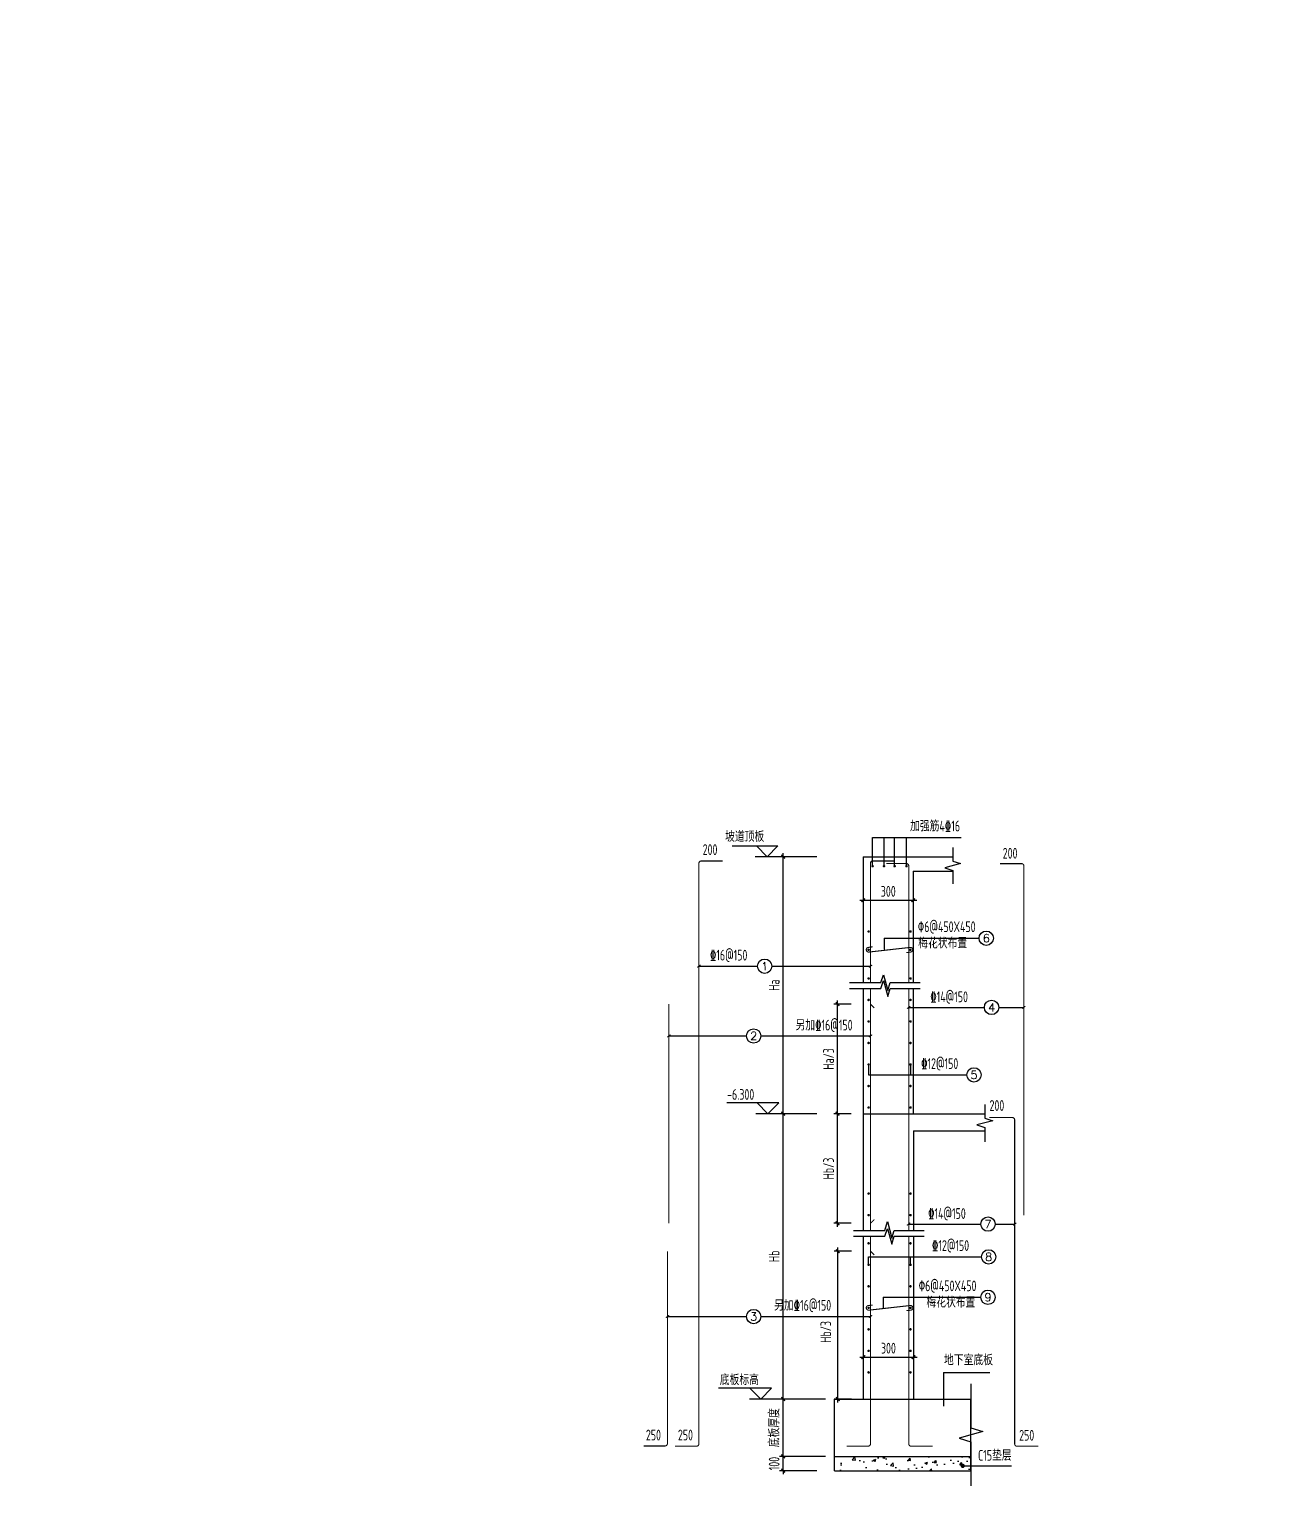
# Model space of a CAD drawing. Extents: x -351812 to 1760238, y -3195696 to 63241.
# Drawn here: x 312764 to 347414, y -1655957 to -1615040 of the extents above; entities that cross this region are included whole.
import ezdxf
from ezdxf.enums import TextEntityAlignment as Align

# ---------------------------------------------------------------- set-up
doc = ezdxf.new("R2010")
doc.units = 0
doc.header["$LTSCALE"] = 1000
doc.header["$MEASUREMENT"] = 0
for name, color, linetype in [('AXIS', 3, 'Continuous'), ('AXIS_TEXT', 7, 'Continuous'), ('DIM', 3, 'Continuous'), ('DWALL', 51, 'Continuous'), ('REIN', 1, 'Continuous'), ('TEXT', 7, 'Continuous'), ('THIN', 7, 'Continuous'), ('WALL', 2, 'Continuous')]:
    doc.layers.add(name, color=color, linetype=linetype)
doc.styles.add('COMPLEX', font='COMPLEX')
doc.styles.add('TSSD_Dimension', font='tssdeng.shx', dxfattribs={"width": 0.7, "bigfont": 'hztxt.shx'})
doc.styles.add('TSSD_Rein', font='tssdeng.shx', dxfattribs={"width": 0.7, "bigfont": 'hztxt.shx'})
doc.dimstyles.new('TSAN_50_100', dxfattribs={"dimtxt": 350, "dimasz": 100, "dimexe": 100, "dimexo": 250, "dimgap": 100, "dimtad": 2, "dimlfac": 0.5, "dimzin": 0, "dimdsep": 46, "dimtxsty": 'TSSD_Dimension', "dimblk": 'CLOSEDBLANK', "dimblk1": 'CLOSEDBLANK', "dimblk2": 'CLOSEDBLANK', "dimcen": 0, "dimdle": 100, "dimclrt": 7, "dimadec": 0, "dimazin": 0, "dimtfac": 1, "dimtdec": 0, "dimtix": 1, "dimtmove": 2, "dimatfit": 3, "dimldrblk": 'CLOSEDBLANK', "dimfxl": 1, "dimtolj": 1, "dimtzin": 0, "dimarcsym": 0})
doc.dimstyles.new('TSSD_100_100', dxfattribs={"dimtxt": 300, "dimasz": 100, "dimexe": 100, "dimexo": 250, "dimgap": 100, "dimtad": 1, "dimdec": 0, "dimzin": 0, "dimdsep": 46, "dimtxsty": 'TSSD_Dimension', "dimblk": 'ARCHTICK', "dimblk1": 'ARCHTICK', "dimblk2": 'ARCHTICK', "dimcen": 0, "dimdle": 100, "dimclrt": 7, "dimadec": 0, "dimazin": 0, "dimtfac": 1, "dimtdec": 0, "dimtix": 1, "dimtmove": 2, "dimatfit": 3, "dimfxl": 1, "dimtolj": 1, "dimtzin": 0, "dimarcsym": 0})
doc.dimstyles.new('TSSD_25_100', dxfattribs={"dimtxt": 300, "dimasz": 100, "dimexe": 100, "dimexo": 250, "dimgap": 100, "dimtad": 1, "dimdec": 0, "dimlfac": 0.25, "dimzin": 0, "dimdsep": 46, "dimtxsty": 'TSSD_Dimension', "dimblk": 'ARCHTICK', "dimblk1": 'ARCHTICK', "dimblk2": 'ARCHTICK', "dimcen": 0, "dimdle": 100, "dimclrt": 7, "dimadec": 0, "dimazin": 0, "dimtfac": 1, "dimtdec": 0, "dimtix": 1, "dimtmove": 2, "dimatfit": 3, "dimfxl": 1, "dimtolj": 1, "dimtzin": 0, "dimarcsym": 0})

# ---------------------------------------------------------------- blocks, each defined once
blk = doc.blocks.new('_ClosedBlank')
at = {"color": 0}
blk.add_lwpolyline([(0, 0, 0, 0.658, 0), (-2.5, 0, 0.658, 0.658, 0)], format="xyseb", dxfattribs=at)
blk = doc.blocks.new('*D231')
at = {"layer": 'Defpoints', "color": 0, "transparency": 16777216}
for p in [(659355, -1615724), (662275, -1615484), (663898, -1616441), (660231, -1617603), (666712, -1629133)]:
    blk.add_point(p, dxfattribs=at)
at = {"layer": 'DIM', "color": 0, "lineweight": -2, "transparency": 16777216}
blk.add_line((663844, -1616197), (663588, -1615040), dxfattribs=at)
blk.add_arc((667720, -1633681), 18994, 102.8017, 114.6769, dxfattribs=at)
at = {"layer": 'DIM', "color": 0, "lineweight": -2, "transparency": 16777216, "xscale": 100, "yscale": 100, "zscale": 100}
for p, rotation in [((663609, -1615137), 12.65083856038413), ((659700, -1616464), 204.8277665480885)]:
    blk.add_blockref('_ClosedBlank', p, dxfattribs=dict(at, rotation=rotation))
blk = doc.blocks.new('*D232')
at = {"layer": 'Defpoints', "color": 0, "transparency": 16777216}
for p in [(659355, -1615724), (657265, -1617487), (660231, -1617603), (653938, -1621626), (662721, -1631210)]:
    blk.add_point(p, dxfattribs=at)
at = {"layer": 'DIM', "color": 0, "lineweight": -2, "transparency": 16777216}
blk.add_line((653769, -1621442), (652965, -1620564), dxfattribs=at)
blk.add_arc((670550, -1639755), 25929, 115.1996, 132.279, dxfattribs=at)
at = {"layer": 'DIM', "color": 0, "lineweight": -2, "transparency": 16777216, "xscale": 100, "yscale": 100, "zscale": 100}
for p, rotation in [((659600, -1616250), 25.08907469892054), ((653032, -1620637), 222.3895292375906)]:
    blk.add_blockref('_ClosedBlank', p, dxfattribs=dict(at, rotation=rotation))
blk = doc.blocks.new('_ArchTick')
at = {"color": 0, "linetype": 'ByBlock', "const_width": 0.4}
blk.add_lwpolyline([(-0.5, -0.5), (0.5, 0.5)], dxfattribs=at)
blk = doc.blocks.new('*D318')
at = {"layer": 'Defpoints', "color": 0, "transparency": 16777216}
for p in [(333788, -1645279), (334974, -1645279), (334974, -1653235)]:
    blk.add_point(p, dxfattribs=at)
at = {"layer": 'DIM', "color": 0, "lineweight": -2, "transparency": 16777216}
for p, q in [((334724, -1645279), (333688, -1645279)), ((333788, -1653335), (333788, -1645179)), ((334724, -1653235), (333688, -1653235))]:
    blk.add_line(p, q, dxfattribs=at)
at = {"layer": 'DIM', "color": 0, "lineweight": -2, "transparency": 16777216, "xscale": 100, "yscale": 100, "zscale": 100}
for p, rotation in [((333788, -1645279), 90), ((333788, -1653235), 270)]:
    blk.add_blockref('_ArchTick', p, dxfattribs=dict(at, rotation=rotation))
at = {"layer": 'DIM', "color": 7, "transparency": 16777216, "insert": (333538, -1649257), "char_height": 300, "attachment_point": 5, "rotation": 90, "style": 'TSSD_Dimension'}
blk.add_mtext('\\A1;Hb', dxfattribs=at)
blk = doc.blocks.new('*D319')
at = {"layer": 'Defpoints', "color": 0, "transparency": 16777216}
for p in [(333788, -1638111), (334974, -1638111), (334974, -1645279)]:
    blk.add_point(p, dxfattribs=at)
at = {"layer": 'DIM', "color": 0, "lineweight": -2, "transparency": 16777216}
for p, q in [((334724, -1638111), (333688, -1638111)), ((333788, -1645379), (333788, -1638011)), ((334724, -1645279), (333688, -1645279))]:
    blk.add_line(p, q, dxfattribs=at)
at = {"layer": 'DIM', "color": 0, "lineweight": -2, "transparency": 16777216, "xscale": 100, "yscale": 100, "zscale": 100}
for p, rotation in [((333788, -1638111), 90), ((333788, -1645279), 270)]:
    blk.add_blockref('_ArchTick', p, dxfattribs=dict(at, rotation=rotation))
at = {"layer": 'DIM', "color": 7, "transparency": 16777216, "insert": (333538, -1641695), "char_height": 300, "attachment_point": 5, "rotation": 90, "style": 'TSSD_Dimension'}
blk.add_mtext('\\A1;Ha', dxfattribs=at)
blk = doc.blocks.new('*D320')
at = {"layer": 'Defpoints', "color": 0, "transparency": 16777216}
for p in [(333788, -1654835), (334974, -1654835), (334974, -1655235)]:
    blk.add_point(p, dxfattribs=at)
at = {"layer": 'DIM', "color": 0, "lineweight": -2, "transparency": 16777216}
for p, q in [((334724, -1654835), (333688, -1654835)), ((333788, -1654835), (333788, -1654735)), ((333788, -1655235), (333788, -1654835)), ((334724, -1655235), (333688, -1655235)), ((333788, -1655235), (333788, -1655335))]:
    blk.add_line(p, q, dxfattribs=at)
at = {"layer": 'DIM', "color": 0, "lineweight": -2, "transparency": 16777216, "xscale": 100, "yscale": 100, "zscale": 100}
for p, rotation in [((333788, -1654835), 270), ((333788, -1655235), 90)]:
    blk.add_blockref('_ArchTick', p, dxfattribs=dict(at, rotation=rotation))
at = {"layer": 'DIM', "color": 7, "transparency": 16777216, "insert": (333538, -1655035), "char_height": 300, "attachment_point": 5, "rotation": 90, "style": 'TSSD_Dimension'}
blk.add_mtext('\\A1;100', dxfattribs=at)
blk = doc.blocks.new('*D321')
at = {"layer": 'Defpoints', "color": 0, "transparency": 16777216}
for p in [(335305, -1645279), (335940, -1645279), (335940, -1648335)]:
    blk.add_point(p, dxfattribs=at)
at = {"layer": 'DIM', "color": 0, "lineweight": -2, "transparency": 16777216}
for p, q in [((335690, -1645279), (335205, -1645279)), ((335305, -1648435), (335305, -1645179)), ((335690, -1648335), (335205, -1648335))]:
    blk.add_line(p, q, dxfattribs=at)
at = {"layer": 'DIM', "color": 0, "lineweight": -2, "transparency": 16777216, "xscale": 100, "yscale": 100, "zscale": 100}
for p, rotation in [((335305, -1645279), 90), ((335305, -1648335), 270)]:
    blk.add_blockref('_ArchTick', p, dxfattribs=dict(at, rotation=rotation))
at = {"layer": 'DIM', "color": 7, "transparency": 16777216, "insert": (335055, -1646807), "char_height": 300, "attachment_point": 5, "rotation": 90, "style": 'TSSD_Dimension'}
blk.add_mtext('\\A1;Hb/3', dxfattribs=at)
blk = doc.blocks.new('*D322')
at = {"layer": 'Defpoints', "color": 0, "transparency": 16777216}
for p in [(335305, -1642223), (335940, -1642223), (335940, -1645279)]:
    blk.add_point(p, dxfattribs=at)
at = {"layer": 'DIM', "color": 0, "lineweight": -2, "transparency": 16777216}
for p, q in [((335690, -1642223), (335205, -1642223)), ((335305, -1645379), (335305, -1642123)), ((335690, -1645279), (335205, -1645279))]:
    blk.add_line(p, q, dxfattribs=at)
at = {"layer": 'DIM', "color": 0, "lineweight": -2, "transparency": 16777216, "xscale": 100, "yscale": 100, "zscale": 100}
for p, rotation in [((335305, -1642223), 90), ((335305, -1645279), 270)]:
    blk.add_blockref('_ArchTick', p, dxfattribs=dict(at, rotation=rotation))
at = {"layer": 'DIM', "color": 7, "transparency": 16777216, "insert": (335055, -1643751), "char_height": 300, "attachment_point": 5, "rotation": 90, "style": 'TSSD_Dimension'}
blk.add_mtext('\\A1;Ha/3', dxfattribs=at)
blk = doc.blocks.new('*D323')
at = {"layer": 'Defpoints', "color": 0, "transparency": 16777216}
for p in [(335312, -1649112), (335947, -1649112), (335947, -1653235)]:
    blk.add_point(p, dxfattribs=at)
at = {"layer": 'DIM', "color": 0, "lineweight": -2, "transparency": 16777216}
for p, q in [((335697, -1649112), (335212, -1649112)), ((335312, -1653335), (335312, -1649012)), ((335697, -1653235), (335212, -1653235))]:
    blk.add_line(p, q, dxfattribs=at)
at = {"layer": 'DIM', "color": 0, "lineweight": -2, "transparency": 16777216, "xscale": 100, "yscale": 100, "zscale": 100}
for p, rotation in [((335312, -1649112), 90), ((335312, -1653235), 270)]:
    blk.add_blockref('_ArchTick', p, dxfattribs=dict(at, rotation=rotation))
at = {"layer": 'DIM', "color": 7, "transparency": 16777216, "insert": (334979, -1651364), "char_height": 300, "attachment_point": 5, "rotation": 90, "style": 'TSSD_Dimension'}
blk.add_mtext('\\A1;Hb/3', dxfattribs=at)
blk = doc.blocks.new('_AXISO')
blk.add_circle((0, 0), 0.5)
at = {"layer": 'AXIS_TEXT', "style": 'COMPLEX', "width": 1.041667}
blk.add_attdef('A', text='', height=0.56, dxfattribs=at).set_placement((-0.25, -0.28), (0.25, -0.28), align=Align.FIT)
blk = doc.blocks.new('*D324')
at = {"layer": 'Defpoints', "color": 0, "transparency": 16777216}
for p in [(336025, -1651673), (337425, -1651673), (337425, -1652067)]:
    blk.add_point(p, dxfattribs=at)
at = {"layer": 'DIM', "color": 0, "lineweight": -2, "transparency": 16777216}
for p, q in [((335925, -1652067), (337525, -1652067)), ((336025, -1651923), (336025, -1652167)), ((337425, -1651923), (337425, -1652167))]:
    blk.add_line(p, q, dxfattribs=at)
at = {"layer": 'DIM', "color": 0, "lineweight": -2, "transparency": 16777216, "xscale": 100, "yscale": 100, "zscale": 100, "rotation": 180}
blk.add_blockref('_ArchTick', (336025, -1652067), dxfattribs=at)
at = {"layer": 'DIM', "color": 0, "lineweight": -2, "transparency": 16777216, "xscale": 100, "yscale": 100, "zscale": 100}
blk.add_blockref('_ArchTick', (337425, -1652067), dxfattribs=at)
at = {"layer": 'DIM', "color": 7, "transparency": 16777216, "insert": (336725, -1651817), "char_height": 300, "attachment_point": 5, "style": 'TSSD_Dimension'}
blk.add_mtext('\\A1;300', dxfattribs=at)
blk = doc.blocks.new('*D325')
at = {"layer": 'Defpoints', "color": 0, "transparency": 16777216}
for p in [(333788, -1653235), (335224, -1653235), (335224, -1654835)]:
    blk.add_point(p, dxfattribs=at)
at = {"layer": 'DIM', "color": 0, "lineweight": -2, "transparency": 16777216}
for p, q in [((334974, -1653235), (333688, -1653235)), ((333788, -1654935), (333788, -1653135)), ((334974, -1654835), (333688, -1654835))]:
    blk.add_line(p, q, dxfattribs=at)
at = {"layer": 'DIM', "color": 0, "lineweight": -2, "transparency": 16777216, "xscale": 100, "yscale": 100, "zscale": 100}
for p, rotation in [((333788, -1653235), 90), ((333788, -1654835), 270)]:
    blk.add_blockref('_ArchTick', p, dxfattribs=dict(at, rotation=rotation))
at = {"layer": 'DIM', "color": 7, "transparency": 16777216, "insert": (333538, -1654035), "char_height": 300, "attachment_point": 5, "rotation": 90, "style": 'TSSD_Dimension'}
blk.add_mtext('\\A1;底板厚度', dxfattribs=at)
blk = doc.blocks.new('*D326')
at = {"layer": 'Defpoints', "color": 0, "transparency": 16777216}
for p in [(336025, -1638932), (337417, -1638932), (337417, -1639327)]:
    blk.add_point(p, dxfattribs=at)
at = {"layer": 'DIM', "color": 0, "lineweight": -2, "transparency": 16777216}
for p, q in [((335925, -1639327), (337517, -1639327)), ((336025, -1639182), (336025, -1639427)), ((337417, -1639182), (337417, -1639427))]:
    blk.add_line(p, q, dxfattribs=at)
at = {"layer": 'DIM', "color": 0, "lineweight": -2, "transparency": 16777216, "xscale": 100, "yscale": 100, "zscale": 100, "rotation": 180}
blk.add_blockref('_ArchTick', (336025, -1639327), dxfattribs=at)
at = {"layer": 'DIM', "color": 0, "lineweight": -2, "transparency": 16777216, "xscale": 100, "yscale": 100, "zscale": 100}
blk.add_blockref('_ArchTick', (337417, -1639327), dxfattribs=at)
at = {"layer": 'DIM', "color": 7, "transparency": 16777216, "insert": (336721, -1639077), "char_height": 300, "attachment_point": 5, "style": 'TSSD_Dimension'}
blk.add_mtext('\\A1;300', dxfattribs=at)

msp = doc.modelspace()

# ---------------------------------------------------------------- hatches: boundary and pattern name
at = {"layer": 'DWALL', "linetype": 'Continuous'}
h = msp.add_hatch(dxfattribs=at)
h.set_pattern_fill('混凝土', color=2, scale=100, style=0)
h.set_pattern_definition([(50, (309033.4, -1650989.76), (717.26, -62.752), [75, -825]), (355, (309033.4, -1650989.76), (-138.751, 752.192), [60, -660]), (100.4514, (309093.2, -1650995), (578.51, 689.44), [63.74, -701.142]), (46.1842, (309033.4, -1650789.8), (1067.24, -165.52), [112.5, -1237.5]), (96.6356, (309122.3, -1650803.6), (934.663, 974.118), [95.61, -1051.713]), (351.184, (309033.4, -1650789.8), (934.66, 974.12), [90, -990]), (21, (309133.4, -1650839.76), (596.907, -402.619), [75, -825]), (326, (309133.4, -1650839.76), (243.315, 725.15), [60, -660]), (71.4514, (309183.15, -1650873.3), (840.223, 322.53), [63.74, -701.142]), (37.5, (309033.4, -1650989.76), (12.1599, 332.8939), [0, -652, 0, -670, 0, -662.5]), (7.5, (309033.4, -1650989.76), (263.0695, 394.4117), [0, -382, 0, -637, 0, -252.5]), (327.5, (308810.4, -1650989.76), (533.8224, -22.5549), [0, -250, 0, -780, 0, -1035]), (317.5, (308710.4, -1650989.76), (583.186, 100.105), [0, -325, 0, -518, 0, -735])])
h.paths.add_polyline_path([(335224.318, -1654835.162), (335224.318, -1655235.162), (337224.521, -1655235.162), (337224.521, -1654835.162)])
h.paths.add_polyline_path([(339024.725, -1654835.162), (337224.521, -1654835.162), (337224.521, -1655235.162), (339024.725, -1655235.162)])

# ---------------------------------------------------------------- linework, layer by layer
at = {"layer": 'DIM'}
for p, q in [((333951.029, -1638110.972), (333006.955, -1638110.972)), ((334097.769, -1645279.297), (333026.131, -1645279.297)), ((334029.42, -1653235.162), (332846.411, -1653235.162))]:
    msp.add_line(p, q, dxfattribs=at)
at = {"layer": 'DWALL', "color": 2, "linetype": 'Continuous'}
for p, q in [((336024.521, -1638110.972), (336024.521, -1641622.401)), ((336024.521, -1638110.972), (338518.831, -1638110.972)), ((337416.521, -1638510.972), (338518.831, -1638510.972)), ((337416.521, -1638510.972), (337416.521, -1641622.401)), ((336024.521, -1641786.271), (336024.521, -1645279.297)), ((337416.521, -1641786.271), (337416.521, -1645279.297)), ((336024.521, -1645279.297), (336024.521, -1648533.63)), ((336024.521, -1645279.297), (339413.583, -1645279.297)), ((337424.521, -1645759.297), (337424.521, -1648533.63)), ((337424.521, -1645759.297), (339413.583, -1645759.297)), ((336024.521, -1648697.499), (336024.521, -1653235.162)), ((337424.521, -1648697.499), (337424.521, -1653235.162)), ((335224.318, -1653235.162), (339024.725, -1653235.162)), ((335224.318, -1655235.162), (335224.318, -1653235.162)), ((339024.725, -1655235.162), (339024.725, -1653235.162)), ((335224.318, -1654835.162), (339024.725, -1654835.162)), ((335224.318, -1655235.162), (339024.725, -1655235.162))]:
    msp.add_line(p, q, dxfattribs=at)
for points in [[(338518.831, -1637856.42), (338518.831, -1638234.389), (338738.831, -1638304.389), (338298.831, -1638424.389), (338518.831, -1638494.389), (338518.831, -1638869.088)], [(335635.438, -1641622.401), (336517.954, -1641622.401), (336587.954, -1641402.401), (336707.954, -1641842.401), (336777.954, -1641622.401), (337613.898, -1641622.401)], [(335635.438, -1641786.271), (336517.954, -1641786.271), (336587.954, -1641566.271), (336707.954, -1642006.271), (336777.954, -1641786.271), (337613.898, -1641786.271)], [(339413.583, -1645020.249), (339413.583, -1645402.713), (339633.583, -1645472.713), (339193.583, -1645592.713), (339413.583, -1645662.713), (339413.583, -1646065.474)], [(335746.827, -1648533.63), (336629.343, -1648533.63), (336699.343, -1648288.197), (336819.343, -1648753.63), (336889.343, -1648533.63), (337725.288, -1648533.63)], [(335746.827, -1648697.499), (336629.343, -1648697.499), (336699.343, -1648477.499), (336819.343, -1648917.499), (336889.343, -1648697.499), (337725.288, -1648697.499)]]:
    msp.add_lwpolyline(points, dxfattribs=at)
at = {"layer": 'REIN', "linetype": 'Continuous', "const_width": 30}
for points in [[(332103.705, -1638230.722), (331503.705, -1638230.722, 0.414213562), (331439.705, -1638294.722), (331439.705, -1654485.504, -0.414213562), (331375.705, -1654549.504), (330775.705, -1654549.504)], [(336670.149, -1638303.98), (337227.658, -1638303.98, -0.414213562), (337291.658, -1638367.98), (337291.658, -1641622.401)], [(339839.286, -1638304.796), (340439.286, -1638304.796, -0.414213562), (340503.286, -1638368.796), (340503.286, -1648111.726)], [(340910.761, -1654551.656), (340310.761, -1654551.656, -0.414213562), (340246.761, -1654487.656), (340246.761, -1645450.512, 0.414213562), (340182.761, -1645386.512), (339542.075, -1645386.512)], [(336224.521, -1648697.499), (336224.521, -1654485.504, -0.414213562), (336160.521, -1654549.504), (335560.521, -1654549.504)], [(337291.658, -1648697.499), (337291.658, -1654485.504, 0.414213562), (337355.658, -1654549.504), (337955.658, -1654549.504)]]:
    msp.add_lwpolyline(points, format="xyb", dxfattribs=at)
at = {"layer": 'REIN'}
for points, const_width in [([(336905.045, -1638230.722), (336288.521, -1638230.722, 0.414213562), (336224.521, -1638294.722), (336224.521, -1641622.401)], 35), ([(336282.867, -1640625.377), (336163.966, -1640641.584, 0.999930724), (336181.515, -1640770.394), (337328.871, -1640641.584, -1.000069281), (337346.42, -1640770.394), (337227.519, -1640786.601)], 30), ([(330560.139, -1649112.157), (330560.139, -1654480.241, -0.414213562), (330496.139, -1654544.241), (329896.139, -1654544.241)], 30), ([(336330.587, -1649218.223), (336224.521, -1649112.157), (336224.521, -1654485.504, -0.414213562), (336160.521, -1654549.504), (335560.889, -1654549.504)], 30), ([(336284.766, -1650614.249), (336165.511, -1650627.601, 0.99996194), (336179.97, -1650756.794), (337333.948, -1650627.601, -1.000038061), (337348.407, -1650756.794), (337229.152, -1650770.145)], 30)]:
    msp.add_lwpolyline(points, format="xyb", dxfattribs=dict(at, const_width=const_width))
at = {"layer": 'REIN', "color": 1, "linetype": 'Continuous', "const_width": 35}
for points in [[(336266.679, -1638376.946, 1), (336301.679, -1638376.946, 1)], [(336584.63, -1638376.946, 1), (336619.63, -1638376.946, 1)], [(336881.519, -1638376.946, 1), (336916.519, -1638376.946, 1)], [(337211.515, -1638376.946, 1), (337246.515, -1638376.946, 1)], [(336155.241, -1640197.505, 1), (336190.241, -1640197.505, 1)], [(337324.912, -1640197.505, 1), (337359.912, -1640197.505, 1)], [(336155.241, -1640705.989, 1), (336190.241, -1640705.989, 1)], [(337320.145, -1640705.989, 1), (337355.145, -1640705.989, 1)], [(336155.241, -1641505.989, 1), (336190.241, -1641505.989, 1)], [(337324.912, -1641505.989, 1), (337359.912, -1641505.989, 1)], [(336155.241, -1642105.989, 1), (336190.241, -1642105.989, 1)], [(337324.912, -1642105.989, 1), (337359.912, -1642105.989, 1)], [(336155.241, -1642705.989, 1), (336190.241, -1642705.989, 1)], [(337324.912, -1642705.989, 1), (337359.912, -1642705.989, 1)], [(336155.241, -1643305.989, 1), (336190.241, -1643305.989, 1)], [(337324.912, -1643305.989, 1), (337359.912, -1643305.989, 1)], [(336155.241, -1643905.989, 1), (336190.241, -1643905.989, 1)], [(337324.912, -1643905.989, 1), (337359.912, -1643905.989, 1)], [(336155.241, -1644505.989, 1), (336190.241, -1644505.989, 1)], [(337324.912, -1644505.989, 1), (337359.912, -1644505.989, 1)], [(336155.241, -1645105.989, 1), (336190.241, -1645105.989, 1)], [(337324.912, -1645105.989, 1), (337359.912, -1645105.989, 1)], [(336155.241, -1647505.989, 1), (336190.241, -1647505.989, 1)], [(337323.677, -1647505.989, 1), (337358.677, -1647505.989, 1)], [(336155.241, -1648105.989, 1), (336190.241, -1648105.989, 1)], [(337323.677, -1648105.989, 1), (337358.677, -1648105.989, 1)], [(336155.241, -1648892.197, 1), (336190.241, -1648892.197, 1)], [(337323.677, -1648892.197, 1), (337358.677, -1648892.197, 1)], [(336155.241, -1649492.197, 1), (336190.241, -1649492.197, 1)], [(337323.677, -1649492.197, 1), (337358.677, -1649492.197, 1)], [(336155.241, -1650092.197, 1), (336190.241, -1650092.197, 1)], [(337323.677, -1650092.197, 1), (337358.677, -1650092.197, 1)], [(336155.241, -1650692.197, 1), (336190.241, -1650692.197, 1)], [(337323.677, -1650692.197, 1), (337358.677, -1650692.197, 1)], [(336155.241, -1651292.197, 1), (336190.241, -1651292.197, 1)], [(337323.677, -1651292.197, 1), (337358.677, -1651292.197, 1)], [(336155.241, -1651892.197, 1), (336190.241, -1651892.197, 1)], [(337323.677, -1651892.197, 1), (337358.677, -1651892.197, 1)], [(336155.241, -1652492.197, 1), (336190.241, -1652492.197, 1)], [(337323.677, -1652492.197, 1), (337358.677, -1652492.197, 1)]]:
    msp.add_lwpolyline(points, format="xyb", close=True, dxfattribs=at)
at = {"layer": 'REIN'}
for points, const_width in [([(336224.521, -1641786.271), (336224.521, -1648533.63)], 35), ([(330601.876, -1648333.857), (330601.876, -1642222.127)], 30), ([(336330.587, -1648229.096), (336224.521, -1648335.162), (336224.521, -1642223.432), (336330.587, -1642329.498)], 30)]:
    msp.add_lwpolyline(points, dxfattribs=dict(at, const_width=const_width))
at = {"layer": 'REIN', "linetype": 'Continuous', "const_width": 30}
msp.add_lwpolyline([(337291.658, -1641786.271), (337291.658, -1648533.63)], dxfattribs=at)
at = {"layer": 'TEXT'}
for p, q in [((336284.179, -1637573.44), (338755.036, -1637573.44)), ((336284.179, -1638376.946), (336284.179, -1637573.44)), ((336602.13, -1638376.946), (336602.13, -1637573.44)), ((336899.019, -1638376.946), (336899.019, -1637573.44)), ((337229.015, -1638376.946), (337229.015, -1637573.44)), ((336603.719, -1640384.052), (339253.369, -1640384.052)), ((336603.719, -1640384.052), (336603.719, -1640698.994)), ((331439.705, -1641165.239), (333072.782, -1641165.239)), ((333472.782, -1641165.239), (336224.521, -1641165.239)), ((337291.658, -1642313.825), (339402.867, -1642313.825)), ((339802.867, -1642313.776), (340499.404, -1642313.776)), ((330600.159, -1643110.534), (332766.649, -1643110.534)), ((333166.649, -1643110.534), (336224.521, -1643110.534)), ((336172.741, -1643905.989), (336172.741, -1644195.363)), ((337342.412, -1643905.989), (337342.412, -1644195.363)), ((336172.741, -1644195.363), (338911.216, -1644195.363)), ((337287.912, -1648357.22), (339303.659, -1648357.22)), ((339703.659, -1648357.171), (340246.761, -1648357.171)), ((336172.741, -1649269.992), (339320.066, -1649269.992)), ((336172.741, -1649492.197), (336172.741, -1649269.992)), ((337341.177, -1649492.197), (337341.177, -1649269.992)), ((336578.389, -1650397.247), (339302.172, -1650397.247)), ((336578.389, -1650397.247), (336578.389, -1650712.189)), ((330560.139, -1650935.388), (332766.649, -1650935.388)), ((333166.649, -1650935.388), (336224.521, -1650935.388)), ((338258.669, -1652494.475), (338258.669, -1653433.165)), ((338258.669, -1652494.475), (339555.789, -1652494.475)), ((338798.721, -1655099.152), (340161.586, -1655099.152))]:
    msp.add_line(p, q, dxfattribs=at)
at = {"layer": 'TEXT', "const_width": 30}
for points in [[(331393.788, -1641198.839), (331485.621, -1641129.03)], [(336178.605, -1641200.143), (336270.438, -1641130.335)], [(337245.742, -1642348.729), (337337.575, -1642278.921)], [(340453.487, -1642348.68), (340545.32, -1642278.872)], [(330555.959, -1643144.134), (330647.792, -1643074.325)], [(336180.321, -1643144.134), (336272.154, -1643074.325)], [(337241.996, -1648392.124), (337333.829, -1648322.316)], [(340200.845, -1648392.075), (340292.678, -1648322.267)], [(330516.557, -1650968.517), (330608.391, -1650898.709)], [(336180.94, -1650968.517), (336272.773, -1650898.709)]]:
    msp.add_lwpolyline(points, dxfattribs=at)
at = {"layer": 'THIN'}
for p, q in [((332370.071, -1637810.972), (333643.922, -1637810.972)), ((333343.922, -1638110.972), (333043.922, -1637810.972)), ((333343.922, -1638110.972), (333643.922, -1637810.972)), ((333664.149, -1644979.297), (332216.624, -1644979.297)), ((333364.149, -1645279.297), (333064.149, -1644979.297)), ((333364.149, -1645279.297), (333664.149, -1644979.297)), ((333464.302, -1652935.162), (331982.733, -1652935.162)), ((333164.302, -1653235.162), (332864.302, -1652935.162)), ((333164.302, -1653235.162), (333464.302, -1652935.162))]:
    msp.add_line(p, q, dxfattribs=at)
msp.add_lwpolyline([(339024.725, -1652815.162), (339024.725, -1654040.162), (339354.725, -1654145.162), (338694.725, -1654325.162), (339024.725, -1654430.162), (339024.725, -1655655.162)], dxfattribs=at)
at = {"layer": 'WALL', "color": 7, "const_width": 59.405}
msp.add_lwpolyline([(338769.018, -1655099.152, 1), (338828.423, -1655099.152, 1)], format="xyb", close=True, dxfattribs=at)

# ---------------------------------------------------------------- block references
at = {"layer": 'AXIS'}
ref = msp.add_blockref('_AXISO', (339453.369, -1640384.003), dxfattribs=dict(at, xscale=400.000000020726, yscale=400.0000000207219, zscale=400.000000020726, rotation=0.01403527902547132))
ref.add_attrib('A', '6', dxfattribs={"layer": 'AXIS_TEXT', "height": 224, "rotation": 0.0140353, "style": 'COMPLEX', "width": 1.339286}).set_placement((339353.396, -1640496.027), (339553.396, -1640495.978), align=Align.FIT)
ref = msp.add_blockref('_AXISO', (333272.782, -1641165.239), dxfattribs=dict(at, xscale=400.000000020726, yscale=400.0000000207219, zscale=400.000000020726, rotation=0.01403527902547132))
ref.add_attrib('A', '1', dxfattribs={"layer": 'AXIS_TEXT', "height": 224, "rotation": 0.0140353, "style": 'COMPLEX', "width": 2.083333}).set_placement((333172.81, -1641277.263), (333372.81, -1641277.214), align=Align.FIT)
ref = msp.add_blockref('_AXISO', (339602.867, -1642313.776), dxfattribs=dict(at, xscale=400.000000020726, yscale=400.0000000207219, zscale=400.000000020726, rotation=0.01403527902547132))
ref.add_attrib('A', '4', dxfattribs={"layer": 'AXIS_TEXT', "height": 224, "rotation": 0.0140353, "style": 'COMPLEX', "width": 1.171875}).set_placement((339502.894, -1642425.801), (339702.894, -1642425.752), align=Align.FIT)
ref = msp.add_blockref('_AXISO', (332966.649, -1643110.534), dxfattribs=dict(at, xscale=400.000000020726, yscale=400.0000000207219, zscale=400.000000020726, rotation=0.01403527902547132))
ref.add_attrib('A', '2', dxfattribs={"layer": 'AXIS_TEXT', "height": 224, "rotation": 0.0140353, "style": 'COMPLEX', "width": 1.339286}).set_placement((332866.676, -1643222.559), (333066.676, -1643222.51), align=Align.FIT)
ref = msp.add_blockref('_AXISO', (339111.216, -1644195.314), dxfattribs=dict(at, xscale=400.000000020726, yscale=400.0000000207219, zscale=400.000000020726, rotation=0.01403527902547132))
ref.add_attrib('A', '5', dxfattribs={"layer": 'AXIS_TEXT', "height": 224, "rotation": 0.0140353, "style": 'COMPLEX', "width": 1.339286}).set_placement((339011.244, -1644307.339), (339211.244, -1644307.29), align=Align.FIT)
ref = msp.add_blockref('_AXISO', (339503.659, -1648357.171), dxfattribs=dict(at, xscale=400.000000020726, yscale=400.0000000207219, zscale=400.000000020726, rotation=0.01403527902547132))
ref.add_attrib('A', '7', dxfattribs={"layer": 'AXIS_TEXT', "height": 224, "rotation": 0.0140353, "style": 'COMPLEX', "width": 1.339286}).set_placement((339403.686, -1648469.196), (339603.686, -1648469.147), align=Align.FIT)
ref = msp.add_blockref('_AXISO', (339520.066, -1649269.943), dxfattribs=dict(at, xscale=400.000000020726, yscale=400.0000000207219, zscale=400.000000020726, rotation=0.01403527902547132))
ref.add_attrib('A', '8', dxfattribs={"layer": 'AXIS_TEXT', "height": 224, "rotation": 0.0140353, "style": 'COMPLEX', "width": 1.339286}).set_placement((339420.093, -1649381.967), (339620.093, -1649381.918), align=Align.FIT)
ref = msp.add_blockref('_AXISO', (339502.172, -1650397.198), dxfattribs=dict(at, xscale=400.000000020726, yscale=400.0000000207219, zscale=400.000000020726, rotation=0.01403527902547132))
ref.add_attrib('A', '9', dxfattribs={"layer": 'AXIS_TEXT', "height": 224, "rotation": 0.0140353, "style": 'COMPLEX', "width": 1.339286}).set_placement((339402.199, -1650509.223), (339602.199, -1650509.174), align=Align.FIT)
ref = msp.add_blockref('_AXISO', (332966.649, -1650935.388), dxfattribs=dict(at, xscale=400.000000020726, yscale=400.0000000207219, zscale=400.000000020726, rotation=0.01403527902547132))
ref.add_attrib('A', '3', dxfattribs={"layer": 'AXIS_TEXT', "height": 224, "rotation": 0.0140353, "style": 'COMPLEX', "width": 1.339286}).set_placement((332866.676, -1651047.413), (333066.676, -1651047.364), align=Align.FIT)

# ---------------------------------------------------------------- texts
at = {"layer": 'TEXT', "style": 'TSSD_Rein', "width": 0.7}
for s, p in [('加强筋4\x8416', (338026.024, -1637494.649)), ('200', (331750.36, -1638153.802)), ('200', (340119.447, -1638255.55)), ('%%1306@450X450', (338350.411, -1640305.26)), ('梅花状布置', (338238.678, -1640761.417)), ('%%13216@150', (332268.204, -1641097.292)), ('%%13214@150', (338417.215, -1642259.076)), ('另加\x8416@150', (334929.622, -1643048.091)), ('%%13212@150', (338153.987, -1644120.911)), ('200', (339750.92, -1645289.804)), ('%%13214@150', (338356.474, -1648302.471)), ('%%13212@150', (338456.869, -1649195.54)), ('%%1306@450X450', (338374.981, -1650318.455)), ('另加%%13216@150', (334331.412, -1650860.936)), ('梅花状布置', (338467.751, -1650774.613)), ('地下室底板', (338958.368, -1652383.403)), ('250', (330170.928, -1654480.178)), ('250', (331064.023, -1654479.292)), ('250', (340581.811, -1654486.152)), ('C15垫层', (339692.76, -1655044.404))]:
    msp.add_text(s, height=300, dxfattribs=at).set_placement(p, align=Align.BOTTOM_CENTER)
for s, p in [('坡道顶板', (332170.496, -1637697.703)), ('-6.300', (332227.165, -1644891.183)), ('底板标高', (332022.182, -1652847.049))]:
    msp.add_text(s, height=300, dxfattribs=at).set_placement(p)

# ---------------------------------------------------------------- dimensions: what is measured, and where the dimension line sits
at = {"layer": 'DIM'}
for base, line1, picture, middle in [((662275.095, -1615484.171), ((666712.052, -1629132.592), (663898.334, -1616440.744)), '*D231', (108173.23, -1742611.821)), ((657265.378, -1617486.66), ((653937.829, -1621625.858), (662720.504, -1631210.461)), '*D232', (-351811.952, -1710113.804))]:
    dim = msp.add_angular_dim_2l(base=base, line1=line1, line2=((660230.569, -1617603.368), (659355.051, -1615723.981)), text=' ', dimstyle='TSAN_50_100', dxfattribs=at)
    dim.commit()
    dim.dimension.update_dxf_attribs({"geometry": picture, "text_midpoint": middle})
for base, p1, p2, text, picture, middle in [((333788.116, -1638110.972), (334974.318, -1645279.297), (334974.318, -1638110.972), 'Ha', '*D319', (333538.116, -1641695.135)), ((335305.358, -1642223.432), (335939.732, -1645279.297), (335939.732, -1642223.432), 'Ha/3', '*D322', (335055.358, -1643751.364)), ((333788.116, -1645279.297), (334974.318, -1653235.162), (334974.318, -1645279.297), 'Hb', '*D318', (333538.116, -1649257.229))]:
    dim = msp.add_linear_dim(base=base, p1=p1, p2=p2, angle=270, text=text, dimstyle='TSSD_100_100', dxfattribs=at)
    dim.commit()
    dim.dimension.update_dxf_attribs({"geometry": picture, "text_midpoint": middle})
for p1, p2, distance, text, dimstyle, picture, middle in [((336024.521, -1638931.933), (337416.521, -1638931.933), -394.743, '300', 'TSSD_25_100', '*D326', (336720.521, -1639076.676)), ((335939.732, -1648335.162), (335939.732, -1645279.297), 634.374, 'Hb/3', 'TSSD_100_100', '*D321', (335055.358, -1646807.229)), ((336024.521, -1651672.507), (337424.521, -1651672.507), -394.743, '300', 'TSSD_25_100', '*D324', (336724.521, -1651817.25)), ((335224.318, -1654835.162), (335224.318, -1653235.162), 1436.202, '底板厚度', 'TSSD_100_100', '*D325', (333538.116, -1654035.162)), ((334974.318, -1655235.162), (334974.318, -1654835.162), 1186.202, '100', 'TSSD_100_100', '*D320', (333538.116, -1655035.162))]:
    dim = msp.add_aligned_dim(p1=p1, p2=p2, distance=distance, text=text, dimstyle=dimstyle, dxfattribs=at)
    dim.commit()
    dim.dimension.update_dxf_attribs({"geometry": picture, "text_midpoint": middle})
dim = msp.add_linear_dim(base=(335312.384, -1649112.157), p1=(335946.758, -1653235.162), p2=(335946.758, -1649112.157), angle=90, text='Hb/3', dimstyle='TSSD_100_100', dxfattribs=at)
dim.commit()
dim.dimension.update_dxf_attribs({"geometry": '*D323', "text_midpoint": (334978.873, -1651363.73), "dimtype": 161})

doc.saveas('drawing.dxf')
